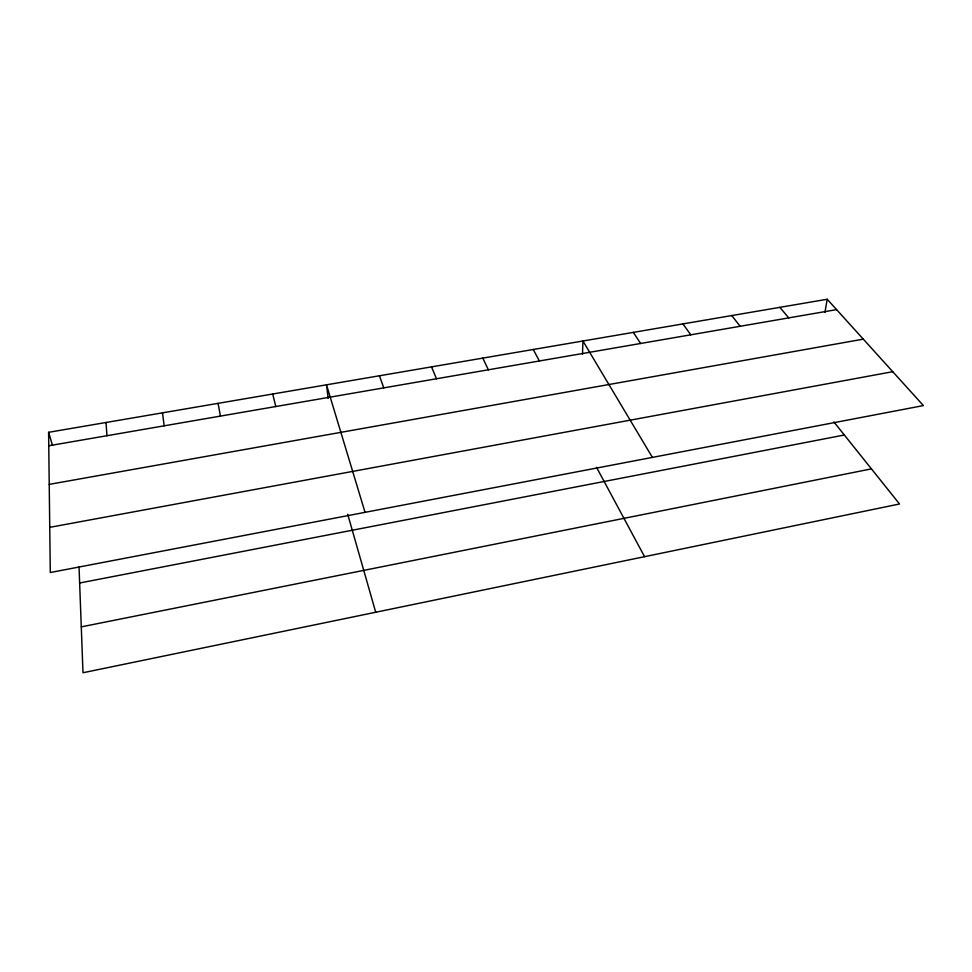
<?xml version="1.0" encoding="UTF-8"?>
<svg xmlns="http://www.w3.org/2000/svg" width="972" height="972" viewBox="0 0 972 972"><rect width="100%" height="100%" fill="white"/><g stroke="black" fill="none" stroke-linecap="round" stroke-linejoin="round"><path stroke-width="1.46" d="M582.495 354.367L582.933 341.002L652.394 457.399M824.936 312.437L827.208 299.255L48.6 432.309L50.289 572.52L923.4 405.579L827.208 299.255M81.284 626.867L871.434 468.868M79.643 583.006L844.34 435.006M49.742 527.346L892.733 371.693M49.232 484.384L863.282 339.143M48.758 445.771L836.576 309.618M779.86 307.346L788.742 317.88M833.903 421.957L899.525 503.982L82.997 672.746L79.036 566.858M731.782 315.572L740.142 326.288M682.939 323.907L690.788 334.818M633.331 332.388L640.633 343.481M533.239 349.495L539.411 360.977M596.529 467.325L644.558 556.677M482.78 358.121L488.369 369.797M431.507 366.881L436.501 378.764M379.42 375.775L383.782 387.877M365.047 512.341L326.507 384.815L328.147 398.35M48.6 432.309L52.512 445.395M347.709 514.237L375.714 612.239M272.719 394.012L275.781 406.539M218.068 403.344L220.437 416.101M162.506 412.845L164.159 425.833M106.021 422.492L106.944 435.723"/></g></svg>
